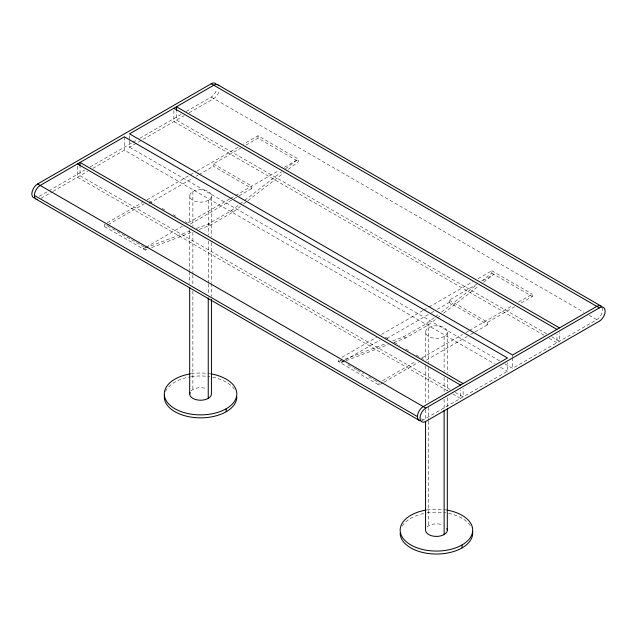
<?xml version="1.0" encoding="UTF-8"?>
<svg xmlns="http://www.w3.org/2000/svg" width="637" height="637" viewBox="0 0 637 637"><rect width="100%" height="100%" fill="white"/><g stroke="black" fill="none" stroke-linecap="round" stroke-linejoin="round"><path stroke-width="0.48" stroke-dasharray="3.19 2.39" d="M196.331 228.564L208.251 224.009L231.327 210.688L239.178 204.62M239.958 204.015L243.883 200.981M244.664 200.376L281.546 171.879M285.464 168.845L296.452 160.357M199.293 229.392L210.306 225.187L233.381 211.866L240.444 206.412M243.581 203.983L283.592 173.057M288.306 169.418L298.506 161.535L298.506 159.17L257.993 135.785L243.35 144.233M392.615 341.002L403.619 336.806L426.694 323.477L434.545 317.417M435.326 316.812L438.463 314.383M441.608 311.955L476.914 284.667M481.62 281.028L491.82 273.146L491.82 270.781L478.037 278.735M393.746 342.539L405.673 337.984L428.749 324.663L436.592 318.604M437.38 317.99L440.517 315.57M443.655 313.141L478.96 285.854M483.674 282.215L493.874 274.332L481.859 281.267M39.335 196.292L47.934 191.331M48.786 190.837L84.88 169.999M90.04 167.021L132.146 142.712M133.006 142.218L136.437 140.236M139.877 138.245L181.123 114.437M186.275 111.459L211.197 97.071A8.162 4.714 -60 0 0 216.771 88.917M41.031 198.274L52.218 191.817M53.078 191.323L87.731 171.313M92.851 168.359L124.406 150.141L494.551 363.838M129.534 140.514L129.534 147.179L184.085 115.687M189.173 112.749L213.761 98.552A8.162 4.714 -60 0 0 219.335 90.398M107.255 222.807L142.569 202.423M146.876 199.938L195.973 171.584M196.833 171.09L238.182 147.219M147.012 249.362L145.18 250.062L145.18 247.689L104.667 224.304L104.667 226.668L107.239 225.187M108.099 224.686L144.137 203.888M213.379 163.908L251.838 186.108L251.838 188.48L213.379 166.273L213.379 163.908L240.834 148.055M245.986 145.085L257.993 138.149L298.506 161.535M149.281 203.283L192.868 178.121M196.284 176.146L197.996 175.159M198.848 174.665L213.379 166.273M145.698 247.387L143.126 248.876L189.906 231.008M146.04 247.196L182.596 226.087M188.249 222.823L229.591 198.951M230.459 198.457L234.758 195.973M235.626 195.471L278.695 170.605M284.444 167.292L298.506 159.17M190.304 224.009L233.038 199.333M233.89 198.84L238.166 196.371M239.018 195.877L251.838 188.48M341.942 357.309L376.395 337.419M381.563 334.433L422.912 310.569M423.772 310.068L428.08 307.583M428.94 307.082L472.869 281.721M344.84 360.375L340.548 362.851L345.135 361.107M345.692 359.881L380.01 340.07M449.26 300.091L487.719 322.298L487.719 324.663L449.26 302.456L449.26 300.091L476.715 284.237M386.866 338.478L430.461 313.316M431.313 312.823L433.877 311.342M437.293 309.367L449.26 302.456M382.455 380.703L416.049 361.306M422.076 357.827L462.558 334.449M466.005 332.466L468.593 330.969M469.453 330.476L512.522 305.609M518.55 302.129L532.333 294.167L532.333 296.539L520.318 303.475M342.81 361.792L338.494 359.3L338.494 361.673L379.007 385.059L383.299 382.582M384.151 382.089L418.469 362.278M487.719 322.298L515.174 306.445M426.185 360.192L467.208 336.503M470.624 334.529L474.047 332.562M474.899 332.068L487.719 324.663M421.742 420.555A8.162 4.714 -60 0 0 423.239 419.918L507.466 371.291L507.466 362.732M504.846 363.862L512.594 368.329L596.813 319.702A8.162 4.714 -60 0 0 602.387 308.101M151.598 247.61L192.876 231.844M338.494 361.673L341.249 360.622M344.92 359.22L385.274 343.805M346.05 360.757L388.244 344.641M211.197 97.071L583.906 312.249M589.074 315.235L596.813 319.702M491.82 270.781L532.333 294.167M491.82 273.146L532.333 296.539M546.602 333.788L176.457 120.09L176.457 111.523M551.761 336.774L559.509 341.241L559.509 332.681M544.038 335.269L173.893 121.571L173.893 110.153M549.198 338.255L556.945 342.722L556.945 334.162M129.534 147.179L499.679 360.876M231.327 210.688L233.381 211.866M426.694 323.477L428.749 324.663M500.578 367.318L507.466 371.291M208.251 224.009L210.306 225.187M403.619 336.806L405.673 337.984M149.281 200.918L154.409 203.872M162.101 208.315L165.516 210.29M173.208 214.733L176.632 216.707M185.176 221.636L187.74 223.117M385.162 337.1L388.578 339.075M394.558 342.523L399.694 345.485M405.673 348.941L409.089 350.915M415.929 354.865L420.205 357.325M421.057 357.819L423.621 359.3M450.192 389.446L80.055 175.748L80.055 167.181M455.359 392.432L463.107 396.899L463.107 388.339M447.628 390.927L77.491 177.229L77.491 165.811M452.796 393.913L460.543 398.38L460.543 389.82M347.977 364.778L353.153 367.764M354.013 368.258L356.601 369.755M357.461 370.248L363.496 373.736M368.664 376.722L373.839 379.708M374.699 380.201L377.287 381.698M104.667 226.668L145.18 250.062M421.519 418.923L423.239 419.918M512.594 355.008L512.594 356.911M512.594 357.867L512.594 368.329M447.317 332.068A10.877 6.282 0 0 1 431.002 337.506A10.877 6.282 0 0 1 431.002 326.63A10.877 6.282 0 0 1 447.317 332.068L447.317 372.876M447.317 378.848L447.317 390.792M447.317 397.751L447.317 407.704M444.132 336.503L444.132 371.339M444.132 377.311L444.132 392.241M444.132 399.208L444.132 409.161M428.749 327.625L428.749 362.461M428.749 367.438L428.749 401.278M428.749 407.25L428.749 420.189M428.749 421.184L428.749 525.692M425.564 332.068L425.564 359.937M425.564 365.909L425.564 403.723M425.564 409.695L425.564 419.648M379.007 382.694L379.007 385.059M257.993 135.785L257.993 138.149M211.436 195.877A10.877 6.282 0 0 1 195.121 201.324A10.877 6.282 0 0 1 195.121 190.439A10.877 6.282 0 0 1 211.436 195.877L211.436 236.685M211.436 242.657L211.436 282.47M211.436 283.465L211.436 296.404M208.251 200.321L208.251 235.157M208.251 241.128L208.251 282.932M208.251 283.927L208.251 294.875M192.868 191.442L192.868 226.278M192.868 232.25L192.868 274.053M192.868 275.049L192.868 285.002M192.868 290.974L192.868 389.502M189.683 195.877L189.683 223.746M189.683 229.718L189.683 270.526M189.683 271.521L189.683 283.465M129.534 135.761L129.534 139.567M124.406 136.82L124.406 150.141M427.021 526.99A10.877 6.282 0 0 1 441.879 524.689M427.053 509.911A36.261 20.933 0 0 1 445.828 509.911M402.21 526.178A36.261 20.933 0 0 1 426.145 513.016M427.053 512.873A36.261 20.933 0 0 1 445.828 512.873M448.536 513.358A36.261 20.933 0 0 1 471.468 527.675M191.14 390.807A10.877 6.282 0 0 1 205.998 388.506M191.172 373.728A36.261 20.933 0 0 1 209.947 373.728M165.532 391.492A36.261 20.933 0 0 1 190.272 376.833M191.172 376.682A36.261 20.933 0 0 1 209.947 376.682M212.654 377.168A36.261 20.933 0 0 1 234.79 389.995"/><path stroke-width="0.96" d="M34.732 198.059A8.162 4.714 -60 0 1 32.049 192.119A8.162 4.714 -60 0 1 37.623 183.966L211.197 83.75A8.162 4.714 -60 0 1 216.198 84.195M425.803 408.078L599.377 307.862A8.162 4.714 -60 0 1 605.15 311.19A8.162 4.714 -60 0 1 599.377 321.183L425.803 421.399A8.162 4.714 -60 0 1 420.03 418.071A8.162 4.714 -60 0 1 425.803 408.078L37.623 183.966M217.838 84.825L600.898 305.975M211.197 83.75L599.377 307.862M559.509 327.92L176.457 106.769L176.457 110.575M173.893 108.25L556.945 329.401M463.107 383.578L80.055 162.427L80.055 166.233M77.491 163.908L460.543 385.059M34.414 195.44L417.466 416.59M36.102 199.174L419.162 420.324M462.08 544.93L462.08 547.892M447.317 408.699L447.317 530.127M444.132 410.156L444.132 534.57M425.564 421.638L425.564 530.127A10.877 6.282 0 0 0 437.858 536.354A10.877 6.282 0 0 0 446.943 528.503M226.199 408.747L226.199 411.709M211.436 299.39L211.436 393.945A10.877 6.282 0 0 1 199.142 400.171A10.877 6.282 0 0 1 190.057 392.32M208.251 297.861L208.251 398.388M189.683 287.446L189.683 393.945M446.728 510.054A36.261 20.933 0 0 1 465.958 542.286A36.261 20.933 0 0 1 406.916 542.286A36.261 20.933 0 0 1 426.145 510.054M472.558 531.274A36.261 20.933 0 0 1 438.017 554.007A36.261 20.933 0 0 1 400.179 533.089M210.855 373.871A36.261 20.933 0 0 1 230.084 406.103A36.261 20.933 0 0 1 171.042 406.103A36.261 20.933 0 0 1 190.272 373.871M236.821 396.907A36.261 20.933 0 0 1 198.983 417.824A36.261 20.933 0 0 1 164.442 395.083M601.814 306.827A8.162 4.714 -60 0 0 596.813 306.381L512.594 355.008L129.534 133.858L213.761 85.231A8.162 4.714 -60 0 1 218.762 85.676M420.356 420.691A8.162 4.714 -60 0 1 417.665 414.751A8.162 4.714 -60 0 1 423.239 406.597L507.466 357.97L124.406 136.82L40.187 185.447A8.162 4.714 -60 0 0 34.613 193.6A8.162 4.714 -60 0 0 37.296 199.54"/></g></svg>
